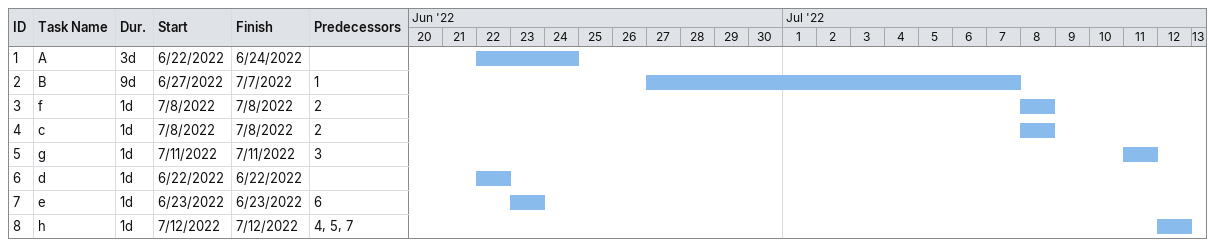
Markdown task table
| ID | Task | Duration | Start | Finish | Predecessors |
|---|---|---|---|---|---|
| 1 | A | 3d | 2022-06-22 | 2022-06-24 |  |
| 2 | B | 9d | 2022-06-27 | 2022-07-07 | 1 |
| 3 | f | 1d | 2022-07-08 | 2022-07-08 | 2 |
| 4 | c | 1d | 2022-07-08 | 2022-07-08 | 2 |
| 5 | g | 1d | 2022-07-11 | 2022-07-11 | 3 |
| 6 | d | 1d | 2022-06-22 | 2022-06-22 |  |
| 7 | e | 1d | 2022-06-23 | 2022-06-23 | 6 |
| 8 | h | 1d | 2022-07-12 | 2022-07-12 | 4, 5, 7 |
